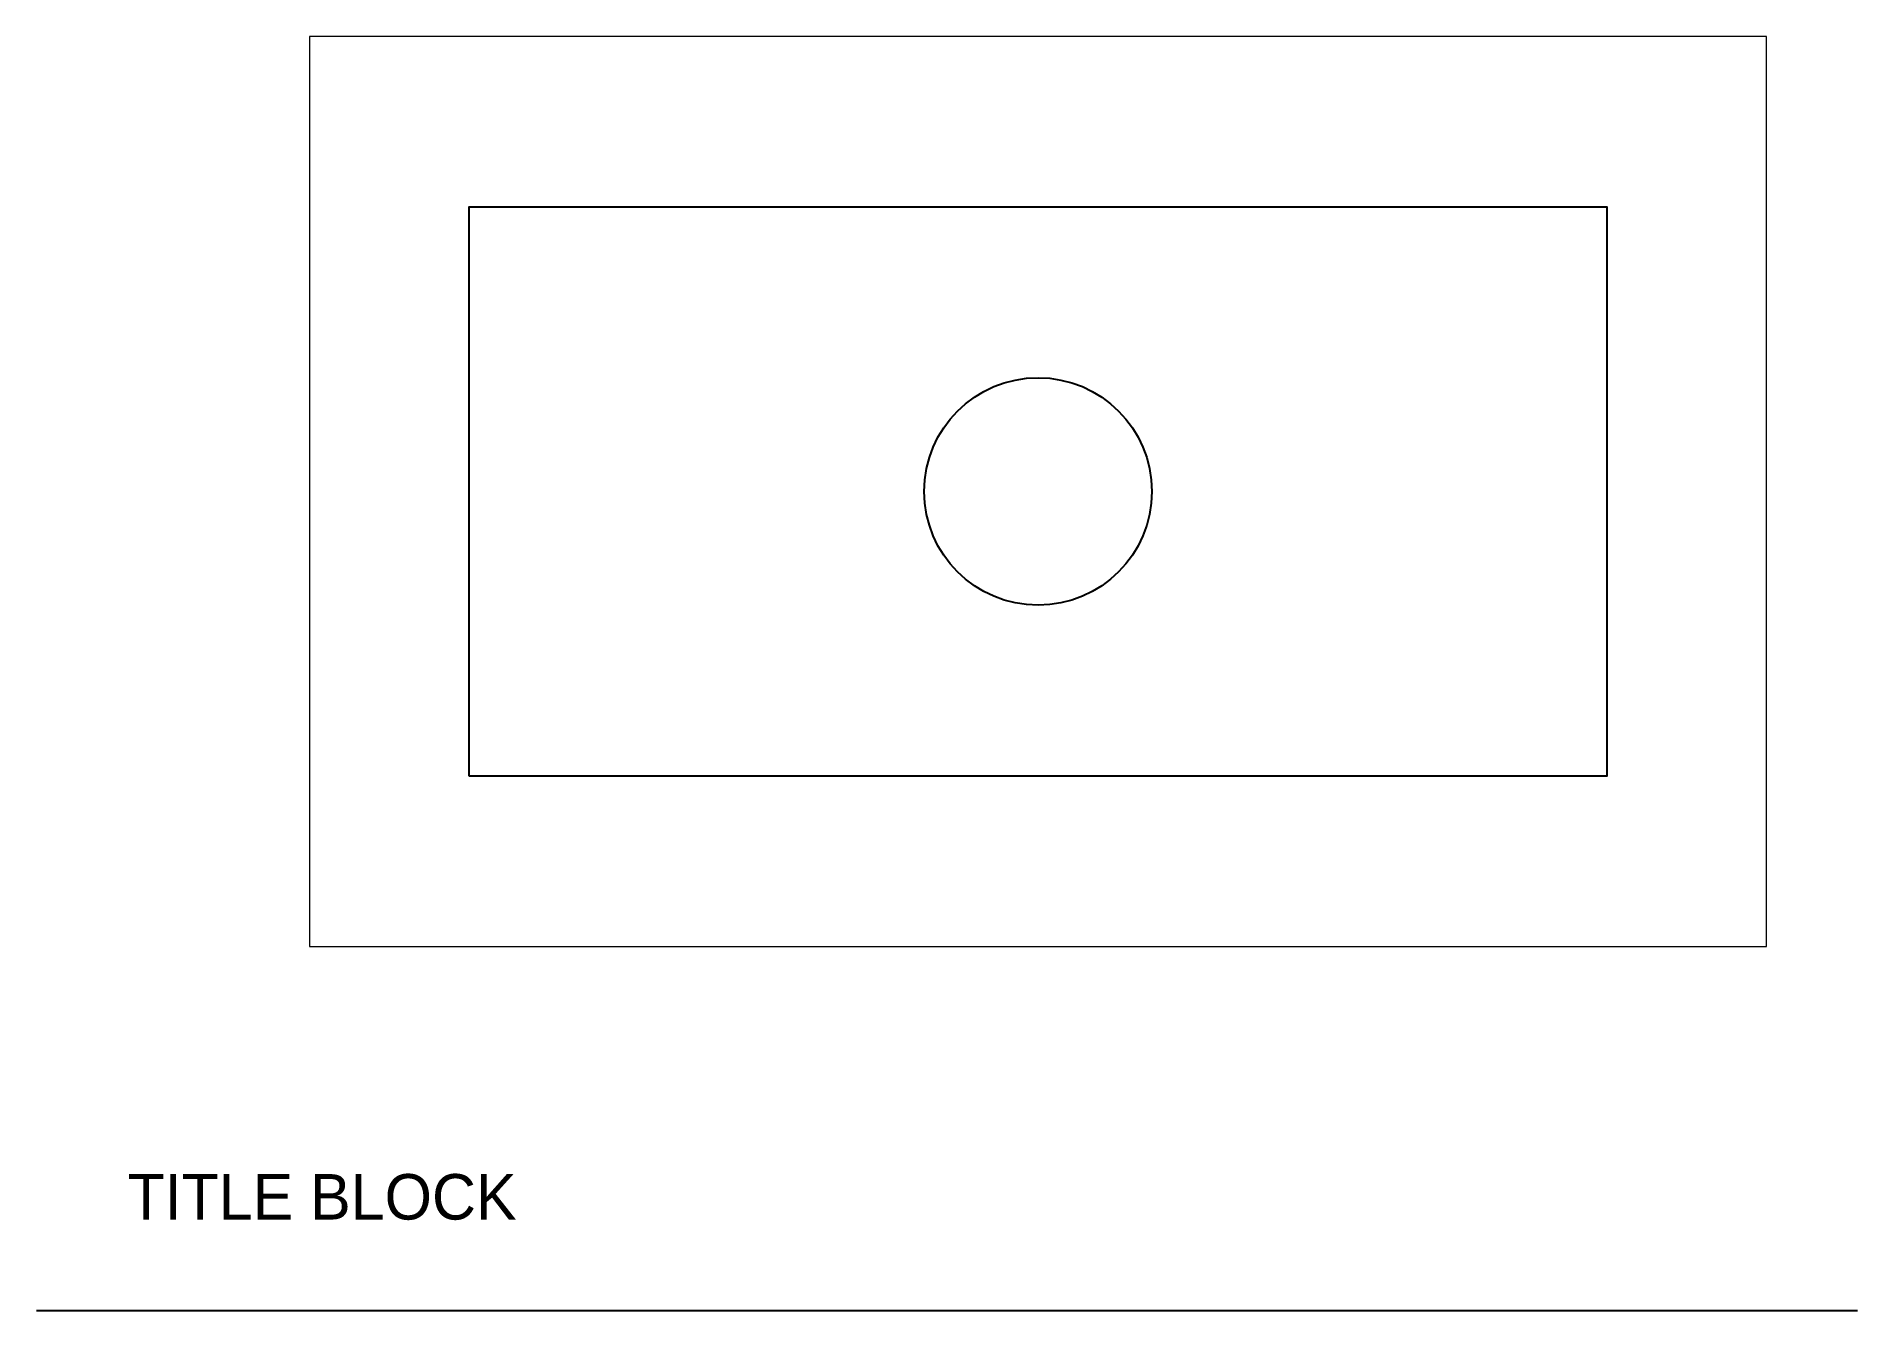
# Paper-space layout 'Sheet1' of a CAD drawing. Header units: millimetres. Extents: x 0 to 200, y 0 to 140.
# The model-space entities are those that its viewports show. They can reach past a viewport. Long polylines and large blocks are cut down to what shows.
import ezdxf

# ---------------------------------------------------------------- set-up
doc = ezdxf.new("R2010")
doc.units = ezdxf.units.MM

msp = doc.modelspace()

# ---------------------------------------------------------------- linework, layer by layer
msp.add_lwpolyline([(0, 0), (100, 0), (100, 50), (0, 50)], close=True)
msp.add_circle((50, 25), 10)

psp = doc.layouts.new('Sheet1')

# ---------------------------------------------------------------- linework, layer by layer
psp.add_line((0, 0), (200, 0))

# ---------------------------------------------------------------- texts
psp.add_text('TITLE BLOCK', height=5).set_placement((10, 10))

# ---------------------------------------------------------------- viewports
at = {"layer": 'VIEWPORTS'}
psp.add_viewport(center=(110, 90), size=(160, 100), view_center_point=(50, 25), view_height=80, dxfattribs=at)

doc.saveas('drawing.dxf')
